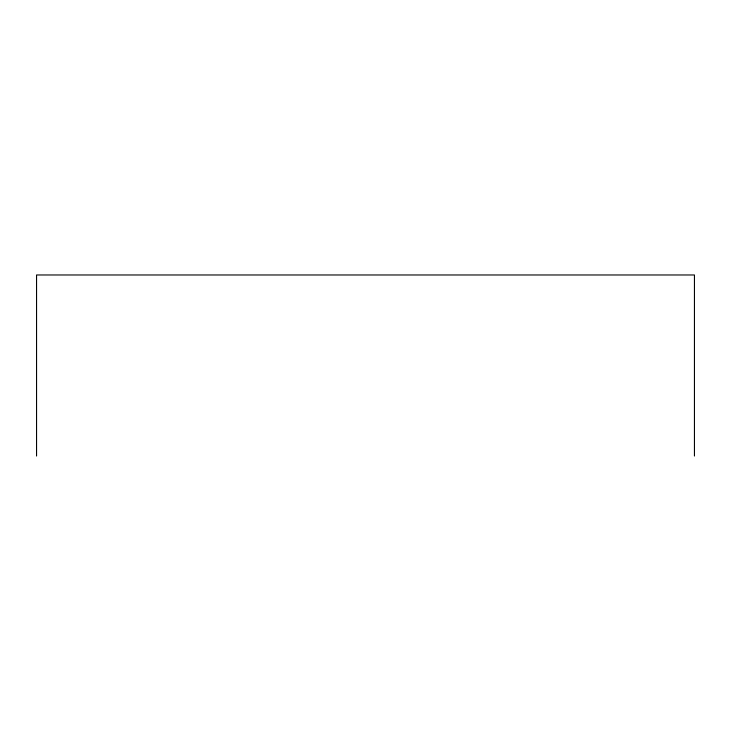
<?xml version="1.0" encoding="UTF-8"?>
<svg xmlns="http://www.w3.org/2000/svg" width="731" height="731" viewBox="0 0 731 731"><rect width="100%" height="100%" fill="white"/><g stroke="black" fill="none" stroke-linecap="round" stroke-linejoin="round"><path stroke-width="1.1" d="M694.45 456.025L694.45 274.975L36.55 274.975L36.55 456.025"/></g></svg>
